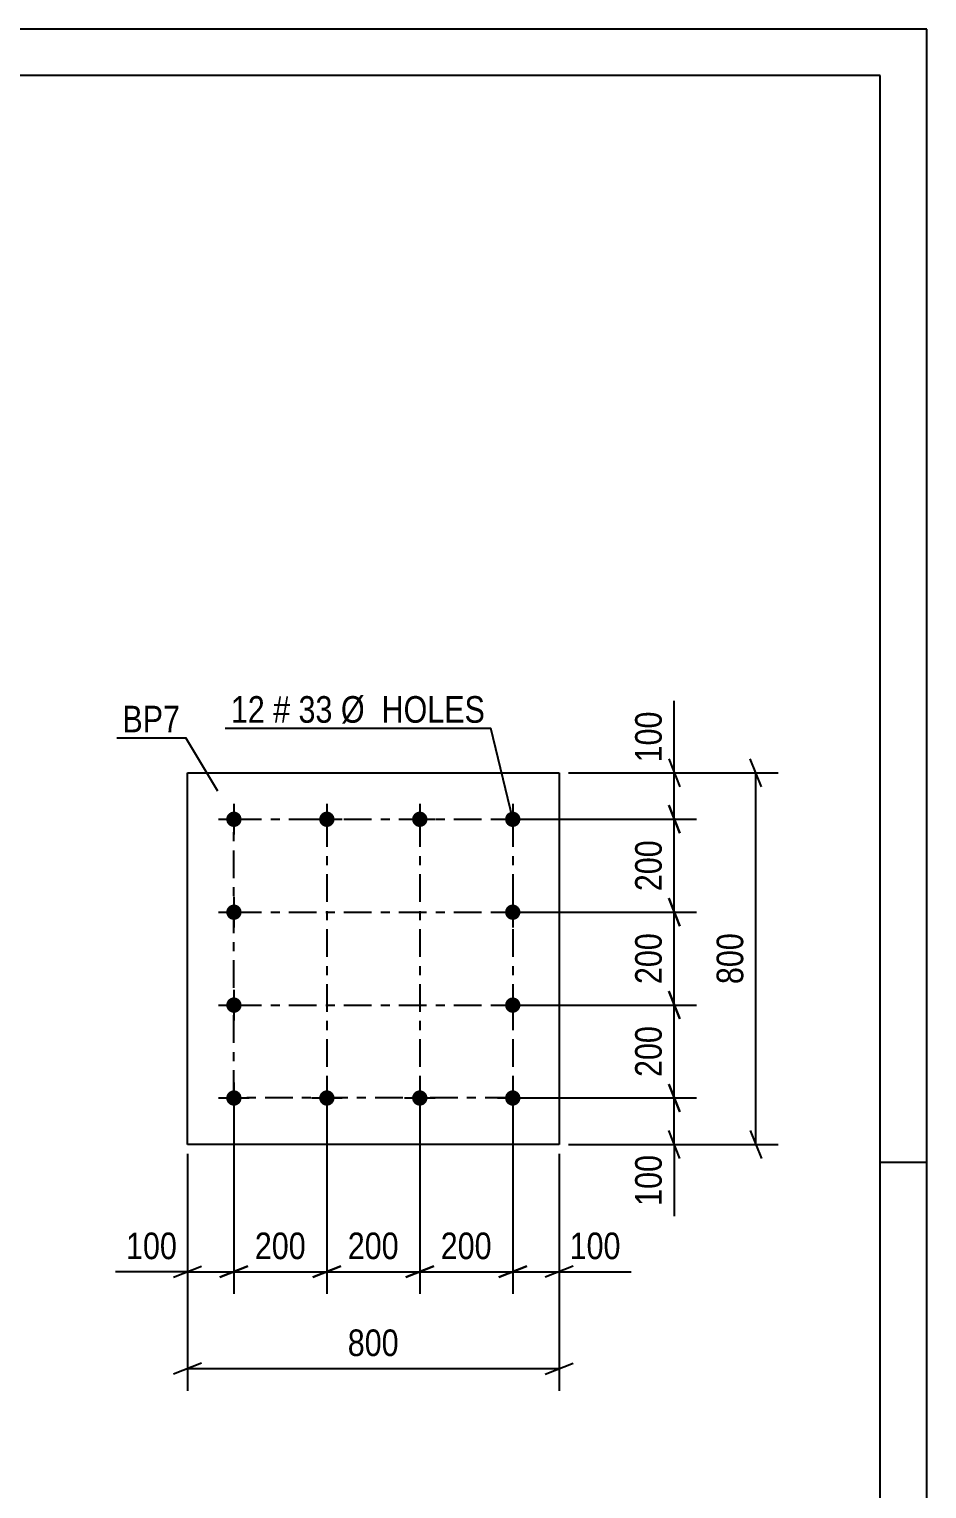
# Model space of a CAD drawing. Header units: millimetres. Extents: x 0 to 594, y 0 to 420.
# Drawn here: x 497.4 to 594, y 262.9 to 420 of the extents above; entities that cross this region are included whole.
import ezdxf

# ---------------------------------------------------------------- set-up
doc = ezdxf.new("R2010")
doc.units = ezdxf.units.MM
doc.linetypes.add('DXK_LINE_DOT3', pattern=[5.9187, 2.979, -0.9799, 0.9799, -0.9799])
doc.styles.add('Arial Narrow', font='ARIALN.TTF', dxfattribs={"height": 0.2})

# ---------------------------------------------------------------- blocks, each defined once
blk = doc.blocks.new('Unknown-708392271-1129')
at = {"color": 5, "linetype": 'Continuous'}
for p, q in [((594, 420), (0, 420)), ((594, 0), (594, 420)), ((589, 415), (5, 415)), ((589, 5), (589, 415)), ((594, 298), (589, 298))]:
    blk.add_line(p, q, dxfattribs=at)
blk = doc.blocks.new('Bolt-708392271-2722 - 2683')
at = {"linetype": 'Continuous'}
for points in [[(519.45, 335.78, -1), (519.45, 334.13, -1)], [(529.45, 335.78, -1), (529.45, 334.13, -1)], [(539.45, 335.78, -1), (539.45, 334.13, -1)], [(549.45, 335.78, -1), (549.45, 334.13, -1)], [(519.45, 325.78, -1), (519.45, 324.13, -1)], [(549.45, 325.78, -1), (549.45, 324.13, -1)], [(519.45, 315.78, -1), (519.45, 314.13, -1)], [(549.45, 315.78, -1), (549.45, 314.13, -1)], [(519.45, 305.78, -1), (519.45, 304.13, -1)], [(529.45, 305.78, -1), (529.45, 304.13, -1)], [(539.45, 305.78, -1), (539.45, 304.13, -1)], [(549.45, 305.78, -1), (549.45, 304.13, -1)]]:
    blk.add_hatch(color=1, dxfattribs=at).paths.add_polyline_path(points)
at = {"color": 1, "linetype": 'Continuous'}
for p, q in [((519.45, 336.61), (519.45, 333.31)), ((529.45, 336.61), (529.45, 333.31)), ((539.45, 336.61), (539.45, 333.31)), ((549.45, 336.61), (549.45, 333.31)), ((517.8, 334.96), (521.1, 334.96)), ((527.8, 334.96), (531.1, 334.96)), ((537.8, 334.96), (541.1, 334.96)), ((547.8, 334.96), (551.1, 334.96)), ((519.45, 326.61), (519.45, 323.31)), ((549.45, 326.61), (549.45, 323.31)), ((517.8, 324.96), (521.1, 324.96)), ((547.8, 324.96), (551.1, 324.96)), ((519.45, 316.61), (519.45, 313.31)), ((549.45, 316.61), (549.45, 313.31)), ((517.8, 314.96), (521.1, 314.96)), ((547.8, 314.96), (551.1, 314.96)), ((519.45, 306.61), (519.45, 303.31)), ((529.45, 306.61), (529.45, 303.31)), ((539.45, 306.61), (539.45, 303.31)), ((549.45, 306.61), (549.45, 303.31)), ((517.8, 304.96), (521.1, 304.96)), ((527.8, 304.96), (531.1, 304.96)), ((537.8, 304.96), (541.1, 304.96)), ((547.8, 304.96), (551.1, 304.96))]:
    blk.add_line(p, q, dxfattribs=at)
blk = doc.blocks.new('Part-708392271-2689 - 2683')
at = {"color": 2, "linetype": 'Continuous'}
for p, q in [((514.45, 299.96), (514.45, 339.96)), ((514.45, 339.96), (554.45, 339.96)), ((554.45, 339.96), (554.45, 299.96)), ((554.45, 299.96), (514.45, 299.96))]:
    blk.add_line(p, q, dxfattribs=at)
blk = doc.blocks.new('Rectangle-708392271-2827 - 2683')
at = {"color": 1, "linetype": 'DXK_LINE_DOT3'}
blk.add_lwpolyline([(519.45, 334.96), (549.45, 334.96), (549.45, 304.96), (519.45, 304.96), (519.45, 334.96)], close=True, dxfattribs=at)
blk = doc.blocks.new('Line-708392271-2820 - 2683')
at = {"color": 1, "linetype": 'DXK_LINE_DOT3'}
blk.add_line((529.45, 334.96), (529.45, 304.96), dxfattribs=at)
blk = doc.blocks.new('Line-708392271-2813 - 2683')
at = {"color": 1, "linetype": 'DXK_LINE_DOT3'}
blk.add_line((539.45, 334.96), (539.45, 304.96), dxfattribs=at)
blk = doc.blocks.new('Line-708392271-2806 - 2683')
at = {"color": 1, "linetype": 'DXK_LINE_DOT3'}
blk.add_line((519.45, 324.96), (549.45, 324.96), dxfattribs=at)
blk = doc.blocks.new('Line-708392271-2799 - 2683')
at = {"color": 1, "linetype": 'DXK_LINE_DOT3'}
blk.add_line((519.45, 314.96), (549.45, 314.96), dxfattribs=at)
blk = doc.blocks.new('StraightDimension-708392271-4160 - 2683')
at = {"color": 7, "linetype": 'Continuous'}
for p, q in [((519.45, 303.96), (519.45, 283.86)), ((529.45, 303.96), (529.45, 283.86)), ((517.95, 285.66), (520.95, 286.86)), ((519.45, 286.26), (529.45, 286.26)), ((530.95, 286.86), (527.95, 285.66))]:
    blk.add_line(p, q, dxfattribs=at)
at = {"color": 0}
blk.add_wipeout([(527.79, 287.01), (527.79, 291.21), (521.1, 291.21), (521.1, 287.01)], dxfattribs=at)
at = {"color": 3, "style": 'Arial Narrow'}
blk.add_text('200', height=2.863, dxfattribs=at).set_placement((521.7, 287.61))
blk = doc.blocks.new('StraightDimension-708392271-4164 - 2683')
at = {"color": 7, "linetype": 'Continuous'}
for p, q in [((539.45, 303.96), (539.45, 283.86)), ((549.45, 303.96), (549.45, 283.86)), ((537.95, 285.66), (540.95, 286.86)), ((539.45, 286.26), (549.45, 286.26)), ((550.95, 286.86), (547.95, 285.66))]:
    blk.add_line(p, q, dxfattribs=at)
at = {"color": 0}
blk.add_wipeout([(547.79, 287.01), (547.79, 291.21), (541.1, 291.21), (541.1, 287.01)], dxfattribs=at)
at = {"color": 3, "style": 'Arial Narrow'}
blk.add_text('200', height=2.863, dxfattribs=at).set_placement((541.7, 287.61))
blk = doc.blocks.new('StraightDimension-708392271-2724 - 2683')
at = {"color": 7, "linetype": 'Continuous'}
for p, q in [((566.23, 306.46), (567.43, 303.46)), ((550.45, 304.96), (569.23, 304.96)), ((566.83, 299.96), (566.83, 304.96)), ((567.43, 298.46), (566.23, 301.46)), ((555.45, 299.96), (569.23, 299.96))]:
    blk.add_line(p, q, dxfattribs=at)
at = {"color": 0}
blk.add_wipeout([(566.08, 299.43), (561.88, 299.43), (561.88, 292.75), (566.08, 292.75)], dxfattribs=at)
at = {"color": 7, "linetype": 'Continuous'}
blk.add_line((566.83, 299.96), (566.83, 292.22), dxfattribs=at)
blk.add_line((566.83, 299.96), (566.83, 292.22), dxfattribs=at)
at = {"color": 3, "style": 'Arial Narrow'}
blk.add_text('100', height=2.863, rotation=90.0002, dxfattribs=at).set_placement((565.48, 293.35))
blk = doc.blocks.new('StraightDimension-708392271-2734 - 2683')
at = {"color": 7, "linetype": 'Continuous'}
for p, q in [((566.23, 341.46), (567.43, 338.46)), ((555.45, 339.96), (569.23, 339.96)), ((566.83, 334.96), (566.83, 339.96)), ((567.43, 333.46), (566.23, 336.46)), ((550.45, 334.96), (569.23, 334.96))]:
    blk.add_line(p, q, dxfattribs=at)
at = {"color": 0}
blk.add_wipeout([(566.08, 347.17), (561.88, 347.17), (561.88, 340.48), (566.08, 340.48)], dxfattribs=at)
at = {"color": 7, "linetype": 'Continuous'}
blk.add_line((566.83, 339.96), (566.83, 347.69), dxfattribs=at)
blk.add_line((566.83, 339.96), (566.83, 347.69), dxfattribs=at)
at = {"color": 3, "style": 'Arial Narrow'}
blk.add_text('100', height=2.863, rotation=90.0002, dxfattribs=at).set_placement((565.48, 341.08))
blk = doc.blocks.new('StraightDimension-708392271-2751 - 2683')
at = {"color": 7, "linetype": 'Continuous'}
for p, q in [((576.2, 338.46), (575, 341.46)), ((555.45, 339.96), (578, 339.96)), ((575.6, 299.96), (575.6, 339.96)), ((575, 301.46), (576.2, 298.46)), ((555.45, 299.96), (578, 299.96))]:
    blk.add_line(p, q, dxfattribs=at)
at = {"color": 0}
blk.add_wipeout([(574.85, 323.3), (570.65, 323.3), (570.65, 316.62), (574.85, 316.62)], dxfattribs=at)
at = {"color": 3, "style": 'Arial Narrow'}
blk.add_text('800', height=2.863, rotation=90.0002, dxfattribs=at).set_placement((574.25, 317.22))
blk = doc.blocks.new('StraightDimension-708392271-2762 - 2683')
at = {"color": 7, "linetype": 'Continuous'}
for p, q in [((549.45, 303.96), (549.45, 283.86)), ((554.45, 298.96), (554.45, 283.86)), ((547.95, 285.66), (550.95, 286.86)), ((549.45, 286.26), (554.45, 286.26)), ((555.95, 286.86), (552.95, 285.66))]:
    blk.add_line(p, q, dxfattribs=at)
at = {"color": 0}
blk.add_wipeout([(561.66, 287.01), (561.66, 291.21), (554.97, 291.21), (554.97, 287.01)], dxfattribs=at)
at = {"color": 7, "linetype": 'Continuous'}
blk.add_line((554.45, 286.26), (562.18, 286.26), dxfattribs=at)
blk.add_line((554.45, 286.26), (562.18, 286.26), dxfattribs=at)
at = {"color": 3, "style": 'Arial Narrow'}
blk.add_text('100', height=2.863, dxfattribs=at).set_placement((555.57, 287.61))
blk = doc.blocks.new('StraightDimension-708392271-2772 - 2683')
at = {"color": 7, "linetype": 'Continuous'}
for p, q in [((519.45, 303.96), (519.45, 283.86)), ((514.45, 298.96), (514.45, 283.86)), ((512.95, 285.66), (515.95, 286.86)), ((514.45, 286.26), (519.45, 286.26)), ((520.95, 286.86), (517.95, 285.66))]:
    blk.add_line(p, q, dxfattribs=at)
at = {"color": 0}
blk.add_wipeout([(513.92, 287.01), (513.92, 291.21), (507.24, 291.21), (507.24, 287.01)], dxfattribs=at)
at = {"color": 7, "linetype": 'Continuous'}
blk.add_line((514.45, 286.26), (506.71, 286.26), dxfattribs=at)
blk.add_line((514.45, 286.26), (506.71, 286.26), dxfattribs=at)
at = {"color": 3, "style": 'Arial Narrow'}
blk.add_text('100', height=2.863, dxfattribs=at).set_placement((507.84, 287.61))
blk = doc.blocks.new('StraightDimension-708392271-2789 - 2683')
at = {"color": 7, "linetype": 'Continuous'}
for p, q in [((514.45, 298.96), (514.45, 273.43)), ((554.45, 298.96), (554.45, 273.43)), ((515.95, 276.43), (512.95, 275.23)), ((514.45, 275.83), (554.45, 275.83)), ((552.95, 275.23), (555.95, 276.43))]:
    blk.add_line(p, q, dxfattribs=at)
at = {"color": 0}
blk.add_wipeout([(537.79, 276.58), (537.79, 280.78), (531.1, 280.78), (531.1, 276.58)], dxfattribs=at)
at = {"color": 3, "style": 'Arial Narrow'}
blk.add_text('800', height=2.863, dxfattribs=at).set_placement((531.7, 277.18))
blk = doc.blocks.new('StraightDimension-708392271-4136 - 2683')
at = {"color": 7, "linetype": 'Continuous'}
for p, q in [((566.23, 316.46), (567.43, 313.46)), ((550.45, 314.96), (569.23, 314.96)), ((566.83, 304.96), (566.83, 314.96)), ((567.43, 303.46), (566.23, 306.46)), ((550.45, 304.96), (569.23, 304.96))]:
    blk.add_line(p, q, dxfattribs=at)
at = {"color": 0}
blk.add_wipeout([(566.08, 313.3), (561.88, 313.3), (561.88, 306.62), (566.08, 306.62)], dxfattribs=at)
at = {"color": 3, "style": 'Arial Narrow'}
blk.add_text('200', height=2.863, rotation=90.0002, dxfattribs=at).set_placement((565.48, 307.22))
blk = doc.blocks.new('StraightDimension-708392271-4138 - 2683')
at = {"color": 7, "linetype": 'Continuous'}
for p, q in [((566.23, 326.46), (567.43, 323.46)), ((550.45, 324.96), (569.23, 324.96)), ((566.83, 314.96), (566.83, 324.96)), ((567.43, 313.46), (566.23, 316.46)), ((550.45, 314.96), (569.23, 314.96))]:
    blk.add_line(p, q, dxfattribs=at)
at = {"color": 0}
blk.add_wipeout([(566.08, 323.3), (561.88, 323.3), (561.88, 316.62), (566.08, 316.62)], dxfattribs=at)
at = {"color": 3, "style": 'Arial Narrow'}
blk.add_text('200', height=2.863, rotation=90.0002, dxfattribs=at).set_placement((565.48, 317.22))
blk = doc.blocks.new('StraightDimension-708392271-4140 - 2683')
at = {"color": 7, "linetype": 'Continuous'}
for p, q in [((566.23, 336.46), (567.43, 333.46)), ((550.45, 334.96), (569.23, 334.96)), ((566.83, 324.96), (566.83, 334.96)), ((567.43, 323.46), (566.23, 326.46)), ((550.45, 324.96), (569.23, 324.96))]:
    blk.add_line(p, q, dxfattribs=at)
at = {"color": 0}
blk.add_wipeout([(566.08, 333.3), (561.88, 333.3), (561.88, 326.62), (566.08, 326.62)], dxfattribs=at)
at = {"color": 3, "style": 'Arial Narrow'}
blk.add_text('200', height=2.863, rotation=90.0002, dxfattribs=at).set_placement((565.48, 327.22))
blk = doc.blocks.new('StraightDimension-708392271-4162 - 2683')
at = {"color": 7, "linetype": 'Continuous'}
for p, q in [((529.45, 303.96), (529.45, 283.86)), ((539.45, 303.96), (539.45, 283.86)), ((527.95, 285.66), (530.95, 286.86)), ((529.45, 286.26), (539.45, 286.26)), ((540.95, 286.86), (537.95, 285.66))]:
    blk.add_line(p, q, dxfattribs=at)
at = {"color": 0}
blk.add_wipeout([(537.79, 287.01), (537.79, 291.21), (531.1, 291.21), (531.1, 287.01)], dxfattribs=at)
at = {"color": 3, "style": 'Arial Narrow'}
blk.add_text('200', height=2.863, dxfattribs=at).set_placement((531.7, 287.61))
blk = doc.blocks.new('Mark-708392271-2685 - 2683')
at = {"color": 0}
blk.add_wipeout([(513.66, 344.31), (513.66, 347.31), (507.45, 347.31), (507.45, 344.31)], dxfattribs=at)
blk.add_wipeout([(513.66, 344.31), (513.66, 347.31), (507.45, 347.31), (507.45, 344.31)], dxfattribs=at)
at = {"color": 30, "linetype": 'Continuous'}
for p in [(506.85, 343.71), (517.71, 338)]:
    blk.add_line(p, (514.26, 343.71), dxfattribs=at)
at = {"color": 3, "style": 'Arial Narrow'}
blk.add_text('BP7', height=2.863, dxfattribs=at).set_placement((507.45, 344.31))
blk = doc.blocks.new('Mark-708392271-2718 - 2683')
at = {"color": 0}
for points in [[(522.77, 345.35), (522.77, 348.35), (519.12, 348.35), (519.12, 345.35)], [(525.5, 345.35), (525.5, 348.35), (523.67, 348.35), (523.67, 345.35)], [(530.06, 345.35), (530.06, 348.35), (526.4, 348.35), (526.4, 345.35)], [(546.48, 345.35), (546.48, 348.35), (530.96, 348.35), (530.96, 345.35)]]:
    blk.add_wipeout(points, dxfattribs=at)
for points in [[(522.77, 345.35), (522.77, 348.35), (519.12, 348.35), (519.12, 345.35)], [(525.5, 345.35), (525.5, 348.35), (523.67, 348.35), (523.67, 345.35)], [(530.06, 345.35), (530.06, 348.35), (526.4, 348.35), (526.4, 345.35)], [(546.48, 345.35), (546.48, 348.35), (530.96, 348.35), (530.96, 345.35)]]:
    blk.add_wipeout(points, dxfattribs=at)
at = {"color": 7, "linetype": 'Continuous'}
for p in [(518.52, 344.75), (549.45, 334.96)]:
    blk.add_line(p, (547.08, 344.75), dxfattribs=at)
at = {"color": 3, "style": 'Arial Narrow'}
for s, height, p in [('12', 2.863, (519.12, 345.35)), ('#', 2.86, (523.67, 345.35)), ('33', 2.863, (526.4, 345.35)), ('Ø  HOLES', 2.863, (530.96, 345.35))]:
    blk.add_text(s, height=height, dxfattribs=at).set_placement(p)

msp = doc.modelspace()

# ---------------------------------------------------------------- block references
for name in ['Unknown-708392271-1129', 'Part-708392271-2689 - 2683', 'Bolt-708392271-2722 - 2683', 'Rectangle-708392271-2827 - 2683', 'Line-708392271-2820 - 2683', 'Line-708392271-2813 - 2683', 'Line-708392271-2806 - 2683', 'Line-708392271-2799 - 2683']:
    msp.add_blockref(name, (0, 0))

# ---------------------------------------------------------------- next in the draw order: block references
for name in ['Mark-708392271-2685 - 2683', 'Mark-708392271-2718 - 2683', 'StraightDimension-708392271-2734 - 2683', 'StraightDimension-708392271-4160 - 2683', 'StraightDimension-708392271-4164 - 2683']:
    msp.add_blockref(name, (0, 0))

# ---------------------------------------------------------------- next in the draw order: block references
for name in ['StraightDimension-708392271-2724 - 2683', 'StraightDimension-708392271-2772 - 2683']:
    msp.add_blockref(name, (0, 0))

# ---------------------------------------------------------------- next in the draw order: block references
msp.add_blockref('StraightDimension-708392271-2751 - 2683', (0, 0))

# ---------------------------------------------------------------- next in the draw order: block references
msp.add_blockref('StraightDimension-708392271-2762 - 2683', (0, 0))

# ---------------------------------------------------------------- next in the draw order: block references
for name in ['StraightDimension-708392271-4136 - 2683', 'StraightDimension-708392271-2789 - 2683']:
    msp.add_blockref(name, (0, 0))

# ---------------------------------------------------------------- next in the draw order: block references
for name in ['StraightDimension-708392271-4138 - 2683', 'StraightDimension-708392271-4162 - 2683']:
    msp.add_blockref(name, (0, 0))

# ---------------------------------------------------------------- next in the draw order: block references
msp.add_blockref('StraightDimension-708392271-4140 - 2683', (0, 0))

doc.saveas('drawing.dxf')
